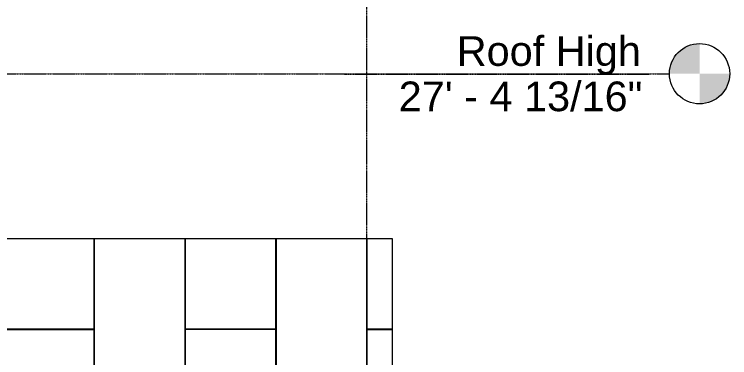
# Model space of a CAD drawing. Header units: inches. Extents: x 20426 to 92531, y -195 to 750.
# Drawn here: x 28026.6 to 28406.3, y 178.1 to 360.3 of the extents above; entities that cross this region are included whole.
import ezdxf

# ---------------------------------------------------------------- set-up
doc = ezdxf.new("R2010")
doc.units = ezdxf.units.IN
doc.header["$MEASUREMENT"] = 0
doc.linetypes.add('Grid Line 1_2_', pattern=[0.875, 0.5, -0.125, 0.125, -0.125])
for name, color, linetype, lineweight in [('A-FLOR-LEVL', 51, 'Continuous', 9), ('A-WALL-PATT', 111, 'Continuous', 13), ('L-SITE-WALL', 31, 'Continuous', 13), ('S-GRID', 1, 'Continuous', 9)]:
    doc.layers.add(name, color=color, linetype=linetype, lineweight=lineweight)
doc.styles.add('Arial', font='arial.ttf', dxfattribs={"height": 15.736527})

# ---------------------------------------------------------------- blocks, each defined once
blk = doc.blocks.new('Level - Level Head - Circle-15001-Elevation - South')
at = {"layer": 'A-FLOR-LEVL'}
h = blk.add_hatch(color=256, dxfattribs=at)
edge = h.paths.add_edge_path(flags=0)
edge.add_line((26447.02, 0), (26431.02, 0))
edge.add_arc((26447.02, 0), 16, 90, 180, ccw=False)
edge.add_line((26447.02, 16), (26447.02, 0))
h = blk.add_hatch(color=256, dxfattribs=at)
edge = h.paths.add_edge_path(flags=0)
edge.add_line((26447.02, -16), (26447.02, 0))
edge.add_line((26447.02, 0), (26463.02, 0))
edge.add_arc((26447.02, 0), 16, 270, 360, ccw=False)
blk.add_circle((26447.02, 0), 16, dxfattribs=at)

msp = doc.modelspace()

# ---------------------------------------------------------------- hatches: boundary and pattern name
at = {"layer": 'A-WALL-PATT', "lineweight": 9}
h = msp.add_hatch(dxfattribs=at)
h.set_pattern_fill('FP_14', color=256, style=0, pattern_type=2)
h.set_pattern_definition([(0, (27634.84, 0.25), (-193, 193), [48, -145]), (90, (27634.84, 0.25), (-193, 1e-14), [96.25, -96.75]), (180, (27682.84, 96.5), (-193, 193), [48, -145]), (90, (27682.84, 0.25), (-193, 1e-14), [96.25, -96.75]), (180, (27682.84, 96.75), (-193, 193), [48, -145]), (90, (27682.84, 96.75), (-193, 1e-14), [96.25, -96.75]), (0, (27634.84, 193), (-193, 193), [48, -145]), (90, (27634.84, 96.75), (-193, 1e-14), [96.25, -96.75]), (0, (27683.09, 48.25), (-193, 193), [48, -145]), (90, (27683.09, 0), (-193, 1e-14), [48.25, -144.75]), (90, (27731.09, 0), (-193, 1e-14), [48.25, -144.75]), (0, (27683.09, 144.75), (-193, 193), [48, -145]), (90, (27683.09, 48.5), (-193, 1e-14), [96.25, -96.75]), (180, (27731.09, 48.5), (-193, 193), [48, -145]), (90, (27731.09, 48.5), (-193, 1e-14), [96.25, -96.75]), (90, (27683.09, 145), (-193, 1e-14), [48, -145]), (180, (27731.09, 145), (-193, 193), [48, -145]), (90, (27731.09, 145), (-193, 1e-14), [48, -145]), (0, (27731.34, 0.25), (-193, 193), [48, -145]), (90, (27731.34, 0.25), (-193, 1e-14), [96.25, -96.75]), (180, (27779.34, 96.5), (-193, 193), [48, -145]), (90, (27779.34, 0.25), (-193, 1e-14), [96.25, -96.75]), (180, (27779.34, 96.75), (-193, 193), [48, -145]), (90, (27779.34, 96.75), (-193, 1e-14), [96.25, -96.75]), (180, (27779.34, 193), (-193, 193), [48, -145]), (90, (27731.34, 96.75), (-193, 1e-14), [96.25, -96.75]), (0, (27779.59, 48.25), (-193, 193), [48, -145]), (90, (27779.59, 0), (-193, 1e-14), [48.25, -144.75]), (90, (27827.59, 0), (-193, 1e-14), [48.25, -144.75]), (0, (27779.59, 144.75), (-193, 193), [48, -145]), (90, (27779.59, 48.5), (-193, 1e-14), [96.25, -96.75]), (180, (27827.59, 48.5), (-193, 193), [48, -145]), (90, (27827.59, 48.5), (-193, 1e-14), [96.25, -96.75]), (90, (27779.59, 145), (-193, 1e-14), [48, -145]), (180, (27827.59, 145), (-193, 193), [48, -145]), (90, (27827.59, 145), (-193, 1e-14), [48, -145])])
h.paths.add_polyline_path([(27616.09, 156.5), (28227.34, 156.5), (28227.34, 241.25), (27616.09, 241.25), (27616.09, 170.15)], flags=0)

# ---------------------------------------------------------------- linework, layer by layer
at = {"layer": 'L-SITE-WALL'}
for p, q in [((28227.34, 241.25), (27616.09, 241.25)), ((28227.34, 144.75), (28227.34, 241.25))]:
    msp.add_line(p, q, dxfattribs=at)

# ---------------------------------------------------------------- block references
at = {"layer": 'A-FLOR-LEVL'}
msp.add_blockref('Level - Level Head - Circle-15001-Elevation - South', (1943.32, 328.83), dxfattribs=at)

# ---------------------------------------------------------------- texts
at = {"layer": 'A-FLOR-LEVL', "insert": (28359.21, 348.72), "char_height": 15.737, "width": 116.352, "attachment_point": 3, "line_spacing_factor": 0.938532, "style": 'Arial', "bg_fill": 3, "box_fill_scale": 1.25, "bg_fill_color": 0, "bg_fill_transparency": 0}
msp.add_mtext('Roof High', dxfattribs=at)

# ---------------------------------------------------------------- next in the draw order: texts
at = {"layer": 'A-FLOR-LEVL', "insert": (28359.99, 324.68), "char_height": 15.7365, "width": 154.176, "attachment_point": 3, "line_spacing_factor": 0.938532, "style": 'Arial', "bg_fill": 3, "box_fill_scale": 1.25, "bg_fill_color": 0, "bg_fill_transparency": 0}
msp.add_mtext('27\' - 4 13/16"', dxfattribs=at)

# ---------------------------------------------------------------- next in the draw order: linework, layer by layer
at = {"layer": 'A-FLOR-LEVL', "linetype": 'Grid Line 1_2_'}
msp.add_line((23922.49, 328.83), (28374.34, 328.83), dxfattribs=at)
at = {"layer": 'S-GRID', "linetype": 'Grid Line 1_2_'}
msp.add_line((28213.71, -132), (28213.71, 573.76), dxfattribs=at)

doc.saveas('drawing.dxf')
